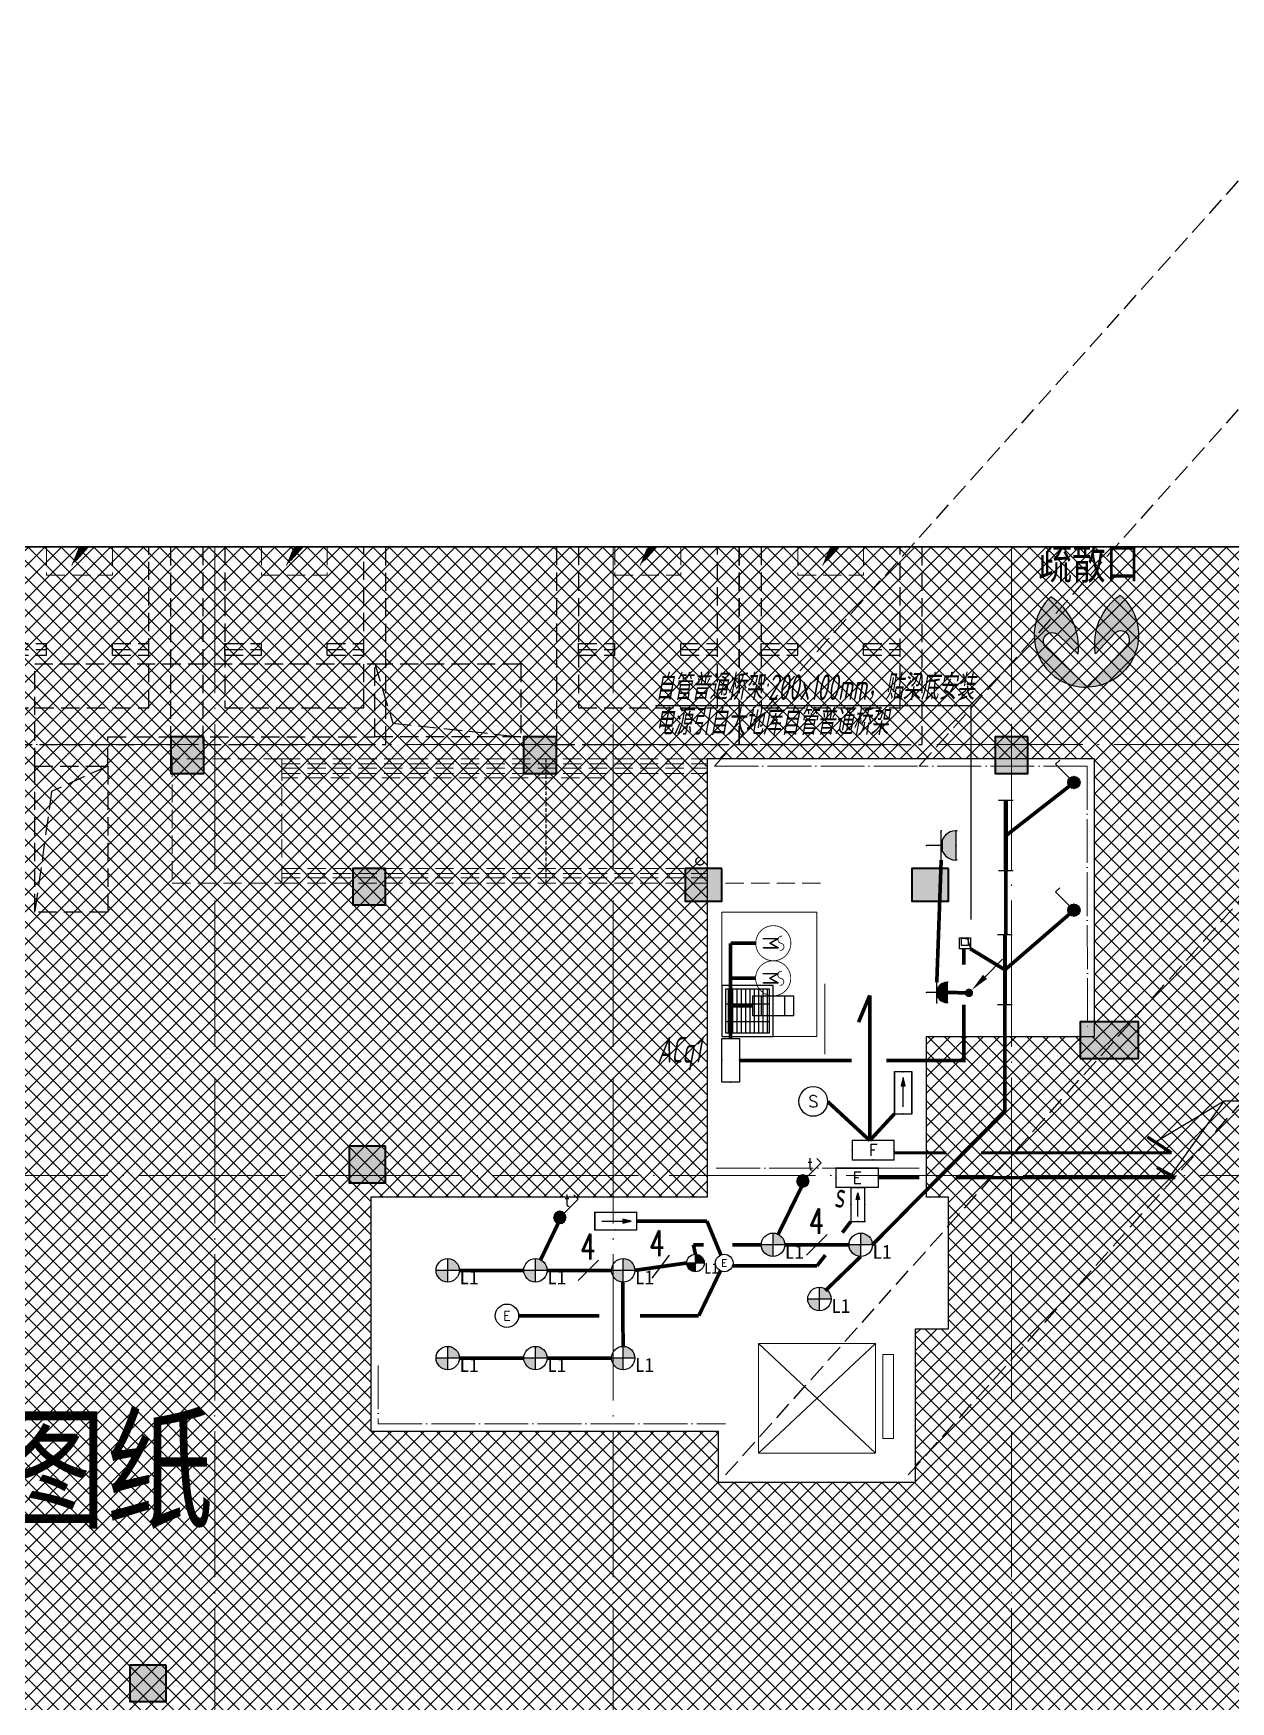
# Model space of a CAD drawing. Extents: x 2803505 to 5851001, y -1372902 to 24339.
# Drawn here: x 2874588 to 2890966, y -726990 to -704162 of the extents above; entities that cross this region are included whole.
import ezdxf
from ezdxf.enums import TextEntityAlignment as Align
from ezdxf.xclip import XClip

# ---------------------------------------------------------------- set-up
doc = ezdxf.new("R2010")
doc.units = 0
doc.header["$LTSCALE"] = 1000
doc.header["$MEASUREMENT"] = 0
doc.header["$XCLIPFRAME"] = 2
for name, pattern in [('#P_--_20B1_001_t3$0$DASH', [0.35, 0.25, -0.1]), ('5、6、7#楼参照$0$DASH', [0.35, 0.25, -0.1]), ('__DASH', [0.35, 0.25, -0.1]), ('DASH', [0.35, 0.25, -0.1]), ('DOTE', [2.4200000000000004, 2, -0.2, 0.02, -0.2]), ('HIDDEN', [0.375, 0.25, -0.125])]:
    doc.linetypes.add(name, pattern=pattern)
doc.layers.get('0').update_dxf_attribs({"linetype": 'CONTINUOUS'})
for name, color, linetype in [('!!电气', 1, 'CONTINUOUS'), ('0-R-风井', 2, 'CONTINUOUS'), ('0-R疏散口', 20, 'CONTINUOUS'), ('DIM-照明', 7, 'CONTINUOUS'), ('E-天花灯具', 92, 'CONTINUOUS'), ('ELEMENT', 3, 'CONTINUOUS'), ('EQUIP-插座', 3, 'CONTINUOUS'), ('EQUIP-照明', 3, 'CONTINUOUS'), ('EQUIP-箱柜', 3, 'CONTINUOUS'), ('HS-A-停车位（标准）', 9, 'CONTINUOUS'), ('LWIRE', 4, 'CONTINUOUS'), ('TEL_TEXT', 7, 'CONTINUOUS'), ('text', 7, 'CONTINUOUS'), ('VPIPE-雨水', 4, 'DASH'), ('WIRE-应急', 1, 'DASH'), ('WIRE-照明', 2, 'CONTINUOUS'), ('人防集水坑', 11, 'CONTINUOUS'), ('审核', 1, 'CONTINUOUS'), ('疏散口', 20, 'CONTINUOUS')]:
    doc.layers.add(name, color=color, linetype=linetype)
for name, color, linetype, lineweight in [('3.5方案汇报，与郭总、侯月琴确定户型_t8$0$STAIR', 2, 'CONTINUOUS', 18), ('AE-PARKING', 70, '5、6、7#楼参照$0$DASH', 13), ('DOTE', 19, 'DOTE', 9), ('STAIR', 252, 'CONTINUOUS', 20), ('填充', 251, 'CONTINUOUS', 5), ('排水', 252, 'CONTINUOUS', 20), ('砼柱', 2, 'CONTINUOUS', 35)]:
    doc.layers.add(name, color=color, linetype=linetype, lineweight=lineweight)
doc.styles.add('-宋体', font='', dxfattribs={"width": 0.8})
doc.styles.add('_TCH_DIM_T3', font='SIMPLEX.shx', dxfattribs={"width": 0.7058823529411765, "bigfont": 'GBCBIG.shx'})
doc.styles.add('_TCH_LABEL', font='COMPLEX', dxfattribs={"bigfont": 'GBCBIG'})
doc.styles.add('_TEL_DIM', font='SIMPLEX', dxfattribs={"width": 0.8, "height": 3.5, "bigfont": 'HZTXT'})
doc.styles.add('HZTXT', font='gbeitc.shx', dxfattribs={"width": 0.8, "height": 400, "bigfont": 'hztxt.shx'})
doc.styles.get("Standard").update_dxf_attribs({"font": 'gbenor.shx', "bigfont": 'gbcbig.shx'})
doc.styles.add('黑体', font='simhei.ttf')
doc.styles.get('-宋体').set_extended_font_data('SimSun')

# ---------------------------------------------------------------- blocks, each defined once
blk = doc.blocks.new('A$C1DD019F9')
at = {"layer": '疏散口'}
h = blk.add_hatch(color=256, dxfattribs=at)
edge = h.paths.add_edge_path()
edge.add_line((1657.837590239942, 3315.723901660649), (367.3306208625436, 2025.216944172512))
edge.add_arc((562.7390984487897, 1829.808464785995), 276.3493204781321, 134.999999736071, 315.0000450135555)
edge.add_line((758.1477304548025, 1634.400139819365), (1381.488251060247, 2257.740654682275))
edge.add_arc((-487.2515846193137, 1989.868379143272), 1887.841129295078, -24.12321173134552, 8.157426411511608, ccw=False)
edge.add_arc((-487.2518275084583, 1989.868449001487), 1887.841379523462, 303.5961554791981, 335.8767893464231, ccw=False)
edge.add_arc((1657.83757689014, 1657.627985069564), 1658.095916591085, 89.99999953869542, 228.4172749558772, ccw=False)
h = blk.add_hatch(color=256, dxfattribs=at)
edge = h.paths.add_edge_path()
edge.add_line((1657.837590239942, 3315.723901660649), (2948.344559617341, 2025.216944172512))
edge.add_arc((2752.936082031095, 1829.808464785995), 276.3493204781321, -135.00004501355562, 45.000000263928996, ccw=False)
edge.add_line((2557.527450025082, 1634.400139819365), (1934.186929419636, 2257.740654682275))
edge.add_arc((3802.926765099197, 1989.868379143272), 1887.841129295078, 171.8425735884883, 204.1232117313454)
edge.add_arc((3802.927007988342, 1989.868449001489), 1887.841379523464, 204.123210653577, 236.403844520802)
edge.add_arc((1657.837603589745, 1657.627985069564), 1658.095916591085, 311.5827250441228, 450.0000004613047)
for points in [[(1657.837590239942, 3315.723901660649), (367.3306208625437, 2025.216944172512, 1.000000395120669), (758.1477304548025, 1634.400139819365), (1381.488251060247, 2257.740654682275, -0.1417897514410627), (1235.721885070204, 1218.307265423704, -0.141789732410033), (557.3581269979476, 417.3751685111782, -0.6899650482418342), (1657.837590239942, 3315.723901660649)], [(1657.837590239942, 3315.723901660649), (2948.344559617341, 2025.216944172512, -1.000000395120669), (2557.527450025082, 1634.400139819365), (1934.186929419636, 2257.740654682275, 0.1417897514410627), (2079.953295409679, 1218.307265423704, 0.141789732410033), (2758.317053481937, 417.3751685111782, 0.6899650482418342), (1657.837590239942, 3315.723901660649)]]:
    blk.add_lwpolyline(points, format="xyb", close=True, dxfattribs=at)
blk = doc.blocks.new('充电车位')
at = {"layer": 'AE-PARKING', "linetype": 'ByBlock'}
h = blk.add_hatch(color=1, dxfattribs=at)
h.dxf.hatch_style = 1
h.paths.add_polyline_path([(-1007586.192309124, -1042637.750552036), (-1007473.70691881, -1042375.484842397), (-1007689.223537753, -1042375.484842405), (-1007425.007632948, -1042030.478523538), (-1007514.574478829, -1042281.719792634), (-1007278.962196556, -1042297.991757713)])
at = {"layer": 'AE-PARKING', "color": 1}
for p, q in [((-1007928.602682202, -1041872.947363779), (-1007028.602682206, -1041872.947363779)), ((-1007928.602682199, -1041872.947363779), (-1007928.602682201, -1042772.947363771)), ((-1007028.602682203, -1041872.947363779), (-1007028.602682201, -1042772.947363771)), ((-1007928.602682204, -1042772.947363771), (-1007028.602682201, -1042772.947363771))]:
    blk.add_line(p, q, dxfattribs=at)
at = {"layer": 'AE-PARKING', "color": 1, "linetype": 'ByBlock'}
for p, q in [((-1007425.007632948, -1042030.478523538), (-1007689.223537753, -1042375.484842405)), ((-1007425.007632948, -1042030.478523538), (-1007514.574478829, -1042281.719792634)), ((-1007278.962196556, -1042297.991757713), (-1007586.192309124, -1042637.750552036)), ((-1007514.574478829, -1042281.719792634), (-1007278.962196556, -1042297.991757713)), ((-1007689.223537753, -1042375.484842405), (-1007473.70691881, -1042375.484842397)), ((-1007586.192309124, -1042637.750552036), (-1007473.70691881, -1042375.484842397))]:
    blk.add_line(p, q, dxfattribs=at)
blk = doc.blocks.new('A$C25A378E3')
at = {"layer": 'HS-A-停车位（标准）', "linetype": 'DASH'}
for p, q in [((299.9288666398497, 4280.200665866025), (299.9276344913524, 4120.200664976728)), ((299.9276344913524, 4120.200664976728), (799.9273485837039, 4120.008946264163)), ((299.9282505712472, 4200.200665451237), (799.9279646449722, 4200.00894667895)), ((299.9288666398497, 4280.200665866025), (799.9285807174165, 4280.00894703425)), ((799.9285807174165, 4280.00894703425), (799.9273485837039, 4120.008946264163)), ((1699.929113851395, 4280.193678615266), (1699.927881702897, 4120.19367778569)), ((1699.927881702897, 4120.19367778569), (2199.927595795365, 4120.001958953799)), ((1699.928497782676, 4200.193678200361), (2199.928211856517, 4200.001959428308)), ((1699.929113851395, 4280.193678615266), (2199.928827928961, 4280.001959843212)), ((2199.928827928961, 4280.001959843212), (2199.927595795365, 4120.001958953799)), ((300.0205537431175, 1700.046125917463), (-199.9740653929766, 2550.049336581258)), ((2200.020893819514, 1700.035927985562), (2700.026429273654, 2550.032717227354))]:
    blk.add_line(p, q, dxfattribs=at)
for points in [[(1.164153218269348e-10, 5499.999999999884), (2499.999999842257, 5499.971898506512), (2499.938176556607, -0.02810114610474557), (-0.06182328553404659, 3.472669050097466e-07)], [(299.9943796824664, 4999.996627852321), (2199.994379562442, 4999.975270717288), (2199.938176575466, -0.02472896687686443), (299.9381766954903, -0.003371831844560802)]]:
    blk.add_lwpolyline(points, close=True, dxfattribs=at)
blk = doc.blocks.new('TYUIYOIUO')
at = {"layer": '0-R-风井', "linetype": '__DASH'}
for p, q in [((-264158.5725991763, 798516.8934820474), (-264158.5725991765, 799916.5373862041)), ((-264158.5725991765, 799916.5373862041), (-259507.7023300127, 799916.5373862041)), ((-259507.7023300127, 799916.5373862041), (-257507.7023361755, 799916.6615097872)), ((-259507.6883202697, 798916.6500879359), (-259507.7023300127, 799916.5373862041)), ((-257507.7023361755, 799916.6615097872), (-257507.7023361755, 798916.6500879359)), ((-257507.7023361755, 799916.6615097872), (-257507.7023361755, 798916.6500879359)), ((-263158.6853020123, 798916.6500879359), (-259507.6883209865, 798916.7012432305)), ((-263158.6853020123, 798516.942518539), (-263158.6853020123, 798916.6500879359)), ((-257507.7023361755, 798916.6500879359), (-259507.6883202697, 798916.6500879359)), ((-264158.5725991763, 798516.8934820474), (-263158.6853020123, 798516.942518539)), ((-264158.5025382738, 796516.9074991803), (-264158.5725991763, 798516.8934820474)), ((-263158.6853020123, 798516.942518539), (-263158.491117036, 796516.9425302772)), ((-263158.491117036, 796516.9425302772), (-264158.5025382738, 796516.9074991803)), ((-263158.491117036, 796516.9425302772), (-264158.5025382738, 796516.9074991803))]:
    blk.add_line(p, q, dxfattribs=at)
for points in [[(-259507.7023300127, 799916.5373862041), (-259257.706248251, 799105.6969416591), (-257507.7023361755, 798916.6500879359)], [(-263158.5611773836, 798516.893482034), (-263926.9362684062, 798170.6301591012), (-264158.5025382738, 796516.9074991803)]]:
    blk.add_lwpolyline(points, dxfattribs=at)
blk = doc.blocks.new('FSFSFASFSFESFSEF')
at = {"layer": '人防集水坑', "ltscale": 0.8}
h = blk.add_hatch(dxfattribs=at)
h.set_pattern_fill('GRATE', color=256, scale=75, style=0)
h.set_pattern_definition([(270, (-806039.3574039747, 23438904.07928268), (59.53125, -1.822618869043522e-14), []), (360, (-806039.3574039747, 23438904.07928268), (8.748522416193854e-14, 238.125), [])])
h.paths.add_polyline_path([(286466.5787021541, 761315.5335229017), (287066.5787021541, 761315.5335229017), (287066.5787021541, 760715.5335229017), (286466.5787021541, 760715.5335229017)])
at = {"layer": '人防集水坑'}
for points in [[(287116.5787021541, 760665.5335229017), (286416.5787021541, 760665.5335229017), (286416.5787021541, 761365.5335229017), (287116.5787021541, 761365.5335229017)], [(287066.5787021541, 760715.5335229017), (286466.5787021541, 760715.5335229017), (286466.5787021541, 761315.5335229017), (287066.5787021541, 761315.5335229017)]]:
    blk.add_lwpolyline(points, close=True, dxfattribs=at)
at = {"layer": '排水'}
blk.add_lwpolyline([(285816.5787021536, 760665.5335229018), (287116.5787021536, 760665.5335229018), (287116.5787021534, 762365.5335229018), (285816.5787021534, 762365.5335229018)], close=True, dxfattribs=at)
blk = doc.blocks.new('DFBFBFBGF')
at = {"layer": 'STAIR', "color": 252, "linetype": '#P_--_20B1_001_t3$0$DASH'}
for p, q in [((293136.325158803, 754230.1456084143), (287316.5787030022, 754230.1456084143)), ((293136.3251588031, 754160.1456084616), (287316.5787030022, 754160.1456084708)), ((293136.3251588029, 754100.1456084616), (287316.5787030022, 754100.1456084704)), ((293136.3251588018, 754030.1456084143), (287316.5787030022, 754030.1456084145)), ((293136.3251588018, 754030.1456084143), (293136.325158803, 754230.1456084143)), ((288716.325158803, 753970.1456084145), (293136.3251588018, 753970.1456083918)), ((293136.325158803, 752730.1456083826), (287316.5787030022, 752730.1456085002)), ((293136.3251588031, 752660.1456084299), (287316.5787030022, 752660.1456085349)), ((293136.3251588018, 752530.1456083826), (293136.325158803, 752730.1456083826)), ((293136.3251588029, 752600.1456084299), (287316.5787030022, 752600.1456085352)), ((293136.3251588018, 752530.1456083826), (287316.5787030022, 752530.1456085071))]:
    blk.add_line(p, q, dxfattribs=at)
blk.add_lwpolyline([(293136.325158803, 754230.1456084143), (294636.325158803, 754230.1456084143), (294636.325158803, 752530.1456083859), (293136.325158803, 752530.1456083859)], close=True, dxfattribs=at)
at = {"layer": '审核', "color": 252, "linetype": 'HIDDEN', "ltscale": 0.2}
blk.add_line((289519.4158324369, 752530.1456084601), (289519.4158324566, 754230.1456084143), dxfattribs=at)
blk = doc.blocks.new('A$C24B36177')
for points in [[(-83875.00000000023, -16697.00265675376), (-84325.00000000023, -16697.00265675376), (-84325.00000000023, -17197.00265675376), (-83875.00000000023, -17197.00265675376)], [(-79050.00000000023, -16697.00265675376), (-79500.00000000023, -16697.00265675376), (-79500.00000000023, -17197.00265675376), (-79050.00000000023, -17197.00265675376)], [(-72599.99999999988, -16697.00265675376), (-73049.99999999988, -16697.00265675376), (-73049.99999999988, -17197.00265675376), (-72599.99999999988, -17197.00265675376)], [(-81388.27152348321, -18497.00265675376), (-81838.27152348321, -18497.00265675376), (-81838.27152348321, -18997.00265675376), (-81388.27152348321, -18997.00265675376)], [(-76788.27152348321, -18497.00265675376), (-77288.27152348321, -18497.00265675376), (-77288.27152348321, -18947.00265675376), (-76788.27152348321, -18947.00265675376)], [(-73688.27152348321, -18497.00265675376), (-74188.27152348321, -18497.00265675376), (-74188.27152348321, -18947.00265675376), (-73688.27152348321, -18947.00265675376)], [(-71888.27152348321, -21097.00265675376), (-71088.27152348321, -21097.00265675376), (-71088.27152348321, -20597.00265675376), (-71888.27152348321, -20597.00265675376)], [(-81388.27152348321, -22297.00265675364), (-81888.27152348321, -22297.00265675364), (-81888.27152348321, -22797.00265675364), (-81388.27152348321, -22797.00265675364)], [(-84388.27152348321, -29397.00265675376), (-84888.27152348321, -29397.00265675376), (-84888.27152348321, -29897.00265675376), (-84388.27152348321, -29897.00265675376)]]:
    blk.add_hatch(color=252).paths.add_polyline_path(points)
at = {"layer": '砼柱', "color": 252, "lineweight": 35}
for points in [[(-83875.00000000023, -16697.00265675376), (-84325.00000000023, -16697.00265675376), (-84325.00000000023, -17197.00265675376), (-83875.00000000023, -17197.00265675376)], [(-79050.00000000023, -16697.00265675376), (-79500.00000000023, -16697.00265675376), (-79500.00000000023, -17197.00265675376), (-79050.00000000023, -17197.00265675376)], [(-72599.99999999988, -16697.00265675376), (-73049.99999999988, -16697.00265675376), (-73049.99999999988, -17197.00265675376), (-72599.99999999988, -17197.00265675376)], [(-81388.27152348321, -18497.00265675376), (-81838.27152348321, -18497.00265675376), (-81838.27152348321, -18997.00265675376), (-81388.27152348321, -18997.00265675376)], [(-76788.27152348321, -18497.00265675376), (-77288.27152348321, -18497.00265675376), (-77288.27152348321, -18947.00265675376), (-76788.27152348321, -18947.00265675376)], [(-73688.27152348321, -18497.00265675376), (-74188.27152348321, -18497.00265675376), (-74188.27152348321, -18947.00265675376), (-73688.27152348321, -18947.00265675376)], [(-71888.27152348321, -21097.00265675376), (-71088.27152348321, -21097.00265675376), (-71088.27152348321, -20597.00265675376), (-71888.27152348321, -20597.00265675376)], [(-81388.27152348321, -22297.00265675364), (-81888.27152348321, -22297.00265675364), (-81888.27152348321, -22797.00265675364), (-81388.27152348321, -22797.00265675364)], [(-84388.27152348321, -29397.00265675376), (-84888.27152348321, -29397.00265675376), (-84888.27152348321, -29897.00265675376), (-84388.27152348321, -29897.00265675376)]]:
    blk.add_lwpolyline(points, close=True, dxfattribs=at)
blk = doc.blocks.new('A$C74D73064')
at = {"layer": '填充'}
h = blk.add_hatch(dxfattribs=at)
h.set_pattern_fill('ANSI37', color=252, scale=100, style=0)
h.set_pattern_definition([(45, (953418.0689988486, -464688.2486653434), (-112.2532015133644, 112.2532015133644), []), (135, (953418.0689988486, -464688.2486653434), (-112.2532015133644, -112.2532015133644), [])])
h.paths.add_polyline_path([(-14883.24657612492, 70322.25548036379), (39116.74029141641, 70322.25548036379), (39116.74029141641, 50822.25548154057), (-14883.24657612492, 50822.25548154057)])
h.paths.add_polyline_path([(-1883.245113453828, 67422.29268095532), (-1883.298365108087, 67422.2499491538), (-4183.506522695068, 67422.2499505431), (-4183.459693771438, 63622.29409954284), (-1883.245802723803, 63622.28858335229), (-1883.245280408068, 61422.56304480421), (-6483.052808453562, 61422.56158439867), (-6483.052809515619, 58222.55929603253), (-1733.24666046747, 58222.5592971961), (-1733.246263705427, 57522.29680770764), (966.75373735209, 57522.296807718), (966.7560266151559, 59622.35956726602), (1116.760783986654, 59622.22407580406), (1116.758494808571, 61422.42511312739), (1116.757451254758, 61422.53944550065), (1116.764397459454, 67422.28934755625)], flags=16)
h.paths.add_polyline_path([(28416.52837015979, 63622.29192543851), (28416.52719244442, 67422.25325119036), (26117.14164646191, 67422.25844941061), (26117.14164806681, 67422.29158126056), (23117.14164118294, 67422.29158126056), (23116.79998004087, 61422.56216836168), (18516.80651620356, 61422.56070896034), (18516.80691674957, 58222.56222750584), (23266.79900158942, 58222.56222766545), (23266.79899674351, 57522.29593126522), (25966.79899780103, 57522.29593127558), (25966.7989977973, 59622.2920976801), (26416.80034946487, 59622.29314419447), (26416.80034955358, 61422.56077466119), (26116.80271170358, 61422.53856905812), (26117.14164408576, 63622.29199816036)], flags=16)
at = {"color": 252}
for points in [[(-14883.24657612492, 70322.25548036373), (39116.74029141641, 70322.25548036373), (39116.74029141641, 50822.25548154057), (-14883.24657612492, 50822.25548154057)], [(28416.52837015979, 63622.29192543845), (28416.52719244442, 67422.2532511903), (26117.14164646191, 67422.25844941067), (26117.14164806681, 67422.2915812605), (23117.14164118294, 67422.2915812605), (23116.79998004087, 61422.56216836174), (18516.80651620356, 61422.56070896029), (18516.80691674957, 58222.56222750584), (23266.79900158942, 58222.56222766545), (23266.79899674351, 57522.29593126522), (25966.79899780103, 57522.29593127558), (25966.7989977973, 59622.29209768015), (26416.80034946487, 59622.29314419453), (26416.80034955358, 61422.56077466125), (26116.80271170358, 61422.53856905818), (26117.14164408576, 63622.2919981603)]]:
    blk.add_lwpolyline(points, close=True, dxfattribs=at)
at = {"layer": '3.5方案汇报，与郭总、侯月琴确定户型_t8$0$STAIR', "color": 252}
for p, q in [((25416.75108462409, 59422.41050637525), (23816.75108462363, 57922.41050637665)), ((23816.75108462363, 59422.41050637525), (25416.75108462409, 57922.41050637665))]:
    blk.add_line(p, q, dxfattribs=at)
for points in [[(23816.75108462363, 57922.41050637665), (23816.75108462363, 59422.41050637525), (25416.75108462409, 59422.41050637525), (25416.75108462409, 57922.41050637665)], [(25516.75108461455, 58122.41050649213), (25516.75108461455, 59272.4105064926), (25666.75108461734, 59272.4105064926), (25666.75108461734, 58122.41050649213)]]:
    blk.add_lwpolyline(points, close=True, dxfattribs=at)
at = {"layer": 'DOTE', "color": 252}
for p, q in [((16380.0351011306, 93136.92275867704), (16380.0351011306, 8148.876076509594)), ((21830.0351011306, 93136.92275867704), (21830.0351011306, 8148.876076509594)), ((27280.0351011306, 93136.92275867704), (27280.0351011306, 8148.876076509594)), ((-86385.24772744626, 67619.25646164955), (196116.0437006025, 67619.25646164955)), ((196116.0437006019, 61719.25646164967), (-86385.24772744626, 61719.25646164967))]:
    blk.add_line(p, q, dxfattribs=at)
at = {"layer": 'DOTE', "color": 252, "linetype": 'DOTE', "ltscale": 0.3}
for p, q in [((23216.74944925844, 67322.78964729165), (26016.74945357814, 67322.78964729153)), ((28316.27628998633, 67322.55762281164), (26016.79958922917, 67322.55762281176)), ((28316.27628998621, 67322.55762281164), (28316.55766128714, 63722.29177166708)), ((26016.95532854495, 61822.2420692587), (23216.9547995507, 61822.2441108973)), ((18616.76024767896, 59122.52641291439), (18616.76025001099, 58322.52648810181)), ((18616.76024771028, 58322.52648810181), (23366.56599865539, 58322.5265019479))]:
    blk.add_line(p, q, dxfattribs=at)
at = {"layer": 'STAIR', "color": 252, "linetype": '#P_--_20B1_001_t3$0$DASH'}
blk.add_line((24666.94139335561, 65722.40946812241), (23316.94501937053, 65722.4094676493), dxfattribs=at)
at = {"layer": 'STAIR', "color": 252}
blk.add_lwpolyline([(24726.9483805536, 64340.87372381915), (24726.95368791546, 63382.40992208652)], dxfattribs=at)
at = {"layer": '填充', "color": 252}
for points in [[(-14883.24657612492, 70322.25548036379), (39116.74029141641, 70322.25548036379), (39116.74029141641, 50822.25548154057), (-14883.24657612492, 50822.25548154057)], [(28416.52837015979, 63622.29192543851), (28416.52719244442, 67422.25325119036), (26117.14164646191, 67422.25844941061), (26117.14164806681, 67422.29158126056), (23117.14164118294, 67422.29158126056), (23116.79998004087, 61422.56216836168), (18516.80651620356, 61422.56070896034), (18516.80691674957, 58222.56222750584), (23266.79900158942, 58222.56222766545), (23266.79899674351, 57522.29593126522), (25966.79899780103, 57522.29593127558), (25966.7989977973, 59622.2920976801), (26416.80034946487, 59622.29314419447), (26416.80034955358, 61422.56077466119), (26116.80271170358, 61422.53856905812), (26117.14164408576, 63622.29199816036)]]:
    blk.add_lwpolyline(points, close=True, dxfattribs=at)
at = {"color": 252}
blk.add_blockref('A$C24B36177', (100104.7992927883, 84419.25646130543), dxfattribs=at)
at = {"color": 252, "xscale": -1}
for name, p in [('DFBFBFBGF', (310433.5237215934, -686807.4896293634)), ('FSFSFASFSFESFSEF', (310433.5237219646, -697043.123008769))]:
    blk.add_blockref(name, p, dxfattribs=at)
at = {"layer": '0-R疏散口', "color": 252, "xscale": -0.4305656706515025, "yscale": 0.4305656706515025, "zscale": 0.4305656706515025, "rotation": 181.4259203059818}
blk.add_blockref('A$C1DD019F9', (27571.87661349832, 69811.8500763221), dxfattribs=at)
at = {"layer": 'AE-PARKING', "color": 252, "rotation": 359.9974937272497}
for p in [(1022054.149343825, 1112662.743278881), (1024992.076998554, 1112662.743279228), (1029829.21116711, 1112662.743279228), (1032329.149343825, 1112662.743278881)]:
    blk.add_blockref('充电车位', p, dxfattribs=at)
at = {"layer": 'HS-A-停车位（标准）', "color": 252}
blk.add_blockref('TYUIYOIUO', (278075.2999756152, -731194.3965097175), dxfattribs=at)
at = {"layer": 'HS-A-停车位（标准）', "color": 252, "linetype": 'DASH', "xscale": -1, "rotation": 179.9993559612105}
for p in [(13280.0351010887, 73119.25646095606), (16217.96275581769, 73119.25646130368), (21055.09692437411, 73119.25646130368), (23555.0351010887, 73119.25646095606)]:
    blk.add_blockref('A$C25A378E3', p, dxfattribs=at)
at = {"layer": '0-R疏散口', "color": 252, "style": '-宋体', "width": 0.75}
blk.add_text('疏散口', height=450, dxfattribs=at).set_placement((27647.95893533714, 69880.72005112586))
blk = doc.blocks.new('$equip$00001159')
for p, q in [((-1.200000000000728, 0.25), (-1.200000000000728, -0.25)), ((-1.200000000000728, 0), (1.200000000000728, 0)), ((1.200000000000728, 0.25), (1.200000000000728, -0.25))]:
    blk.add_line(p, q)
at = {"const_width": 0.14}
blk.add_lwpolyline([(-1.200000000000728, 0), (1.200000000000728, 0)], dxfattribs=at)
at = {"layer": 'EQUIP-照明'}
for p in [(-1.200000000000728, 0), (0, 0), (1.200000000000728, 0)]:
    blk.add_point(p, dxfattribs=at)
at = {"layer": 'EQUIP-照明', "flags": 9}
blk.add_attdef('A', (0, 0), '', height=2e-05, dxfattribs=at)
blk = doc.blocks.new('$equip$00002540')
blk.add_hatch(color=256).paths.add_polyline_path([(0.2400000000016007, 0.3720000000030268), (0.2400000000016007, 0.2280000000064319), (0.5280000000020664, 0.3000000000029104)])
for p, q in [((-0.7199999999975262, 0.6000000000058208), (-0.7199999999975262, 0)), ((0.7199999999975262, 0.6000000000058208), (-0.7199999999975262, 0.6000000000058208)), ((0.7199999999975262, 0), (0.7199999999975262, 0.6000000000058208)), ((-0.7199999999975262, 0), (0.7199999999975262, 0)), ((0.2400000000016007, 0.3720000000030268), (0.2400000000016007, 0.2280000000064319)), ((0.5280000000020664, 0.3000000000029104), (0.2400000000016007, 0.3720000000030268)), ((0.2400000000016007, 0.2280000000064319), (0.5280000000020664, 0.3000000000029104))]:
    blk.add_line(p, q)
at = {"color": 7}
blk.add_line((-0.4800000000032014, 0.3000000000029104), (0.4800000000032014, 0.3000000000029104), dxfattribs=at)
at = {"const_width": 0.04}
blk.add_lwpolyline([(-0.7199999999975262, 0.6000000000058208), (-0.7199999999975262, 0), (0.7199999999975262, 0), (0.7199999999975262, 0.6000000000058208), (-0.7199999999975262, 0.6000000000058208), (-0.7199999999975262, 0)], dxfattribs=at)
for p in [(0, 0.6000000000058208), (-0.7199999999975262, 0.3000000000029104), (0, 0), (0.7199999999975262, 0.3000000000029104)]:
    blk.add_point(p)
at = {"color": 7, "style": '_TEL_DIM', "flags": 1}
blk.add_attdef('A', text='', height=2e-05, dxfattribs=at).set_placement((0, 0), align=Align.MIDDLE_CENTER)
blk = doc.blocks.new('$equip$00002534')
for p, q in [((-0.7200000000011642, 0.6599999999998545), (-0.7200000000011642, 0)), ((0.7200000000011642, 0.6599999999998545), (-0.7200000000011642, 0.6599999999998545)), ((0.7200000000011642, 0), (0.7200000000011642, 0.6599999999998545)), ((-0.7200000000011642, 0), (0.7200000000011642, 0))]:
    blk.add_line(p, q)
at = {"const_width": 0.04}
blk.add_lwpolyline([(-0.7200000000011642, 0.6599999999998545), (-0.7200000000011642, 0), (0.7200000000011642, 0), (0.7200000000011642, 0.6599999999998545), (-0.7200000000011642, 0.6599999999998545), (-0.7200000000011642, 0)], dxfattribs=at)
for p in [(0, 0.6599999999998545), (-0.7200000000011642, 0.3299999999981083), (0, 0), (0.7200000000011642, 0.3299999999981083)]:
    blk.add_point(p)
at = {"color": 7, "style": '_TEL_DIM'}
blk.add_attdef('$TEXT$', text='', height=0.4, dxfattribs=at).set_placement((0, 0.3299999999981083), align=Align.MIDDLE_CENTER)
at = {"color": 7, "style": '_TEL_DIM', "flags": 1}
blk.add_attdef('A', text='', height=2e-05, dxfattribs=at).set_placement((0, 0), align=Align.MIDDLE_CENTER)
blk = doc.blocks.new('右向疏散')
h = blk.add_hatch(color=256)
h.paths.add_polyline_path([(201.6000000294297, 120.0000000011641), (86.4000000525266, 148.79999999539), (86.4000000525266, 120.0000000011642)])
h.paths.add_polyline_path([(201.6000000294298, 120.0000000011642), (86.4000000525266, 120.0000000011642), (86.4000000525266, 91.19999998365529)])
at = {"color": 7}
blk.add_line((-201.6000000294298, 120.0000000011642), (201.6000000294298, 120.0000000011642), dxfattribs=at)
for p, q in [((201.6000000294298, 120.0000000011642), (86.4000000525266, 148.79999999539)), ((86.4000000525266, 148.79999999539), (86.4000000525266, 91.19999998365529)), ((86.4000000525266, 91.19999998365529), (201.6000000294298, 120.0000000011642))]:
    blk.add_line(p, q)
blk.add_lwpolyline([(-287.9999999990687, 240.0000000023283), (287.9999999990687, 240.0000000023283), (287.9999999990687, 0), (-287.9999999990687, 0)], close=True)
blk = doc.blocks.new('$equip_U$00000098(lemon-PC)')
for p in [(-0.7199999997392297, 0), (2.328306436538696e-10, 0), (0.720000000204891, 0), (-0.7199999997392297, -0.3000000000029104), (-0.7199999997392297, -0.6000000000058208), (2.328306436538696e-10, -0.6000000000058208), (0.720000000204891, -0.3000000000029104), (0.720000000204891, -0.6000000000058208)]:
    blk.add_point(p)
at = {"xscale": 0.002499999944120646, "yscale": 0.002499999944120646, "zscale": 0.002499999944120646}
blk.add_blockref('右向疏散', (2.328306436538696e-10, -0.6000000000058208), dxfattribs=at)
at = {"color": 7, "style": '_TCH_DIM_T3', "flags": 1}
for tag in ['REMARK', 'A']:
    blk.add_attdef(tag, text='', height=2.5e-05, dxfattribs=at).set_placement((2.328306436538696e-10, 0), align=Align.MIDDLE_CENTER)
at = {"color": 7, "style": '_TCH_DIM_T3'}
blk.add_attdef('$TEXT$', text='', height=2.5e-05, dxfattribs=at).set_placement((2.328306436538696e-10, -0.6000000000058208), align=Align.MIDDLE_CENTER)
blk = doc.blocks.new('$equip$00001838')
blk.add_circle((0, 0), 0.5)
at = {"style": '_TEL_DIM'}
blk.add_attdef('$TEXT$', text='', height=0.4, dxfattribs=at).set_placement((0, 0), align=Align.MIDDLE_CENTER)
at = {"style": '_TEL_DIM', "flags": 1}
blk.add_attdef('A', text='', height=2e-05, dxfattribs=at).set_placement((0, 0), align=Align.MIDDLE_CENTER)
blk = doc.blocks.new('A$C04F44ECC')
at = {"layer": '!!电气'}
for p, q in [((0, 0), (-300, 0)), ((-300, 0), (-300, -300)), ((-250, -200), (-250, 0)), ((0, 0), (-223.3450037743896, -26.92685067094862)), ((-50, 0), (-50, -200)), ((0, -300), (0, 0)), ((-223.3450037743896, -26.92685067094862), (-300, -300)), ((-300, -300), (0, -300)), ((-50, -200), (-250, -200))]:
    blk.add_line(p, q, dxfattribs=at)
blk = doc.blocks.new('$equip$00001413')
for p, q in [((0.75, 0.5999999999985448), (-0.75, 0.5999999999985448)), ((-0.75, 0.5999999999985448), (-0.75, 0)), ((0.75, 0), (0.75, 0.5999999999985448)), ((-0.75, 0), (0.75, 0))]:
    blk.add_line(p, q)
for p in [(0, 0.5999999999985448), (-0.75, 0.2999999999992724), (0, 0), (0.75, 0.2999999999992724)]:
    blk.add_point(p)
at = {"style": '_TCH_LABEL', "flags": 9}
blk.add_attdef('A', (0, 0), '', height=2e-05, dxfattribs=at)
blk = doc.blocks.new('SWJ')
at = {"color": 2}
for p, q in [((-275, -85), (-275, 85)), ((-175, -85), (-175, 85)), ((-75, -85), (-75, 85))]:
    blk.add_line(p, q, dxfattribs=at)
blk.add_lwpolyline([(-350, 85), (-350, -85), (0, -85), (0, 85)], close=True, dxfattribs=at)
blk = doc.blocks.new('$element$00000297')
at = {"const_width": 0.02333333333333333}
blk.add_lwpolyline([(0, -1.000000000014552, 0.9999999999999999), (0, 0, 0.9999999999999999), (0, -1.000000000014552, 0.9999999999999999)], format="xyb", close=True, dxfattribs=at)
for points in [[(0, -0.7166666666762467, 0.9862075570774907), (-0.2000000000007276, -0.750000000009095, 0.8591250382240644)], [(0, -0.7166666666762467, 1.013985334855246), (0.2000000000043656, -0.6833333333415794, -1.197218425872431)]]:
    blk.add_lwpolyline(points, format="xyb", dxfattribs=at)
at = {"flags": 9}
blk.add_attdef('S', (0, 0), '', height=6.66666666667e-06, dxfattribs=at)
at = {"flags": 8}
blk.add_attdef('M', text='', height=0.4666666666694661, dxfattribs=at).set_placement((3.637978807091713e-12, -0.3500000000003638), align=Align.MIDDLE_CENTER)
blk = doc.blocks.new('$equip$00001962')
for p, q in [((0.1473139127519971, 0.3556472460822988), (0.625000000003638, 0.8333333333339397)), ((0.625000000003638, 0.8333333333339397), (0.7664213562420628, 0.6919119770955149))]:
    blk.add_line(p, q)
blk.add_circle((3.637978807091713e-12, 0.2083333333339397), 0.2083333333334168)
for p in [(-0.2083333333284827, 0.2083333333375776), (1.091393642127514e-11, 0.4166666666660603), (1.091393642127514e-11, 0), (0.2083333333393966, 0.2083333333375776)]:
    blk.add_point(p)
for points in [[(-0.1804219591176661, 0.312500000001819), (0.1804219591249421, 0.312500000001819), (-0.2083333333284827, 0.2083333333339397), (0.2083333333357587, 0.2083333333339397)], [(-0.1804219591176661, 0.1041666666660603), (0.1804219591249421, 0.1041666666660603), (-0.2083333333284827, 0.2083333333339397), (0.2083333333357587, 0.2083333333339397)], [(-0.1041666666642413, 0.3887552924552438), (0.1041666666715173, 0.3887552924552438), (-0.1804219591176661, 0.312500000001819), (0.1804219591249421, 0.312500000001819)], [(-0.1041666666642413, 0.02791137421263556), (0.1041666666715173, 0.02791137421263556), (-0.1804219591176661, 0.1041666666660603), (0.1804219591249421, 0.1041666666660603)], [(3.637978807091713e-12, 0.4166666666660603), (3.637978807091713e-12, 0.4166666666660603), (-0.1041666666642413, 0.3887552924552438), (0.1041666666715173, 0.3887552924552438)], [(3.637978807091713e-12, 1.818989403545856e-12), (3.637978807091713e-12, 1.818989403545856e-12), (-0.1041666666642413, 0.02791137421263556), (0.1041666666715173, 0.02791137421263556)]]:
    blk.add_solid(points)
at = {"layer": 'TEL_TEXT', "style": '_TEL_DIM', "flags": 1}
blk.add_attdef('A', text='', height=2e-05, dxfattribs=at).set_placement((0, 0), align=Align.MIDDLE_CENTER)
blk = doc.blocks.new('$equip$00001237')
for p, q in [((-0.5, 1.05000000000291), (-0.5, 1)), ((-0.5, 1), (0.5, 1)), ((0.5, 1.05000000000291), (0.5, 1)), ((0.5, 0.5), (-0.5, 0.5)), ((0, 0.5), (0, 0))]:
    blk.add_line(p, q)
blk.add_arc((0, 1), 0.500000000000025, 180, 0)
for p in [(0, 1), (-0.5, 0.5), (0, 0), (0.5, 0.5)]:
    blk.add_point(p)
for points in [[(0.4330127018911298, 0.75), (-0.4330127018911298, 0.75), (0.5, 1), (-0.5, 1)], [(0.25, 0.5669872981088702), (-0.25, 0.5669872981088702), (0.4330127018911298, 0.75), (-0.4330127018911298, 0.75)], [(0, 0.5), (0, 0.5), (0.25, 0.5669872981088702), (-0.25, 0.5669872981088702)]]:
    blk.add_solid(points)
at = {"flags": 9}
blk.add_attdef('A', (0, 0), '', height=2e-05, dxfattribs=at)
blk = doc.blocks.new('$TelecSys$00000078')
for p, q in [((1.150000000001455, 1.149999999999636), (0.5499999999992724, 0.5499999999992724)), ((0.1041666666678793, 0.1041666666660603), (0.1041666666678793, 0.1041666666660603)), ((-0.1041666666678793, -0.1041666666660603), (-0.1041666666678793, -0.1041666666660603))]:
    blk.add_line(p, q)
at = {"const_width": 0.1425}
blk.add_lwpolyline([(-0.07125000000087311, 0, 1), (0.07125000000087311, 0, 1)], format="xyb", close=True, dxfattribs=at)
blk.add_solid([(0.6199999999989814, 0.4799999999995634), (0.4799999999995634, 0.6200000000008004), (0.09999999999854481, 0.1000000000003638)])
at = {"width": 0.8, "flags": 9}
blk.add_attdef('A', (0, 0), '', height=2e-05, dxfattribs=at)
blk = doc.blocks.new('111')
at = {"layer": 'E-天花灯具'}
h = blk.add_hatch(color=251, dxfattribs=at)
h.paths.add_polyline_path([(-10016889.63726535, -2841423.80317555), (-10016849.63726535, -2841423.80317555, 0.414213562373095), (-10016889.63726535, -2841383.80317555)])
h.paths.add_polyline_path([(-10016929.63726535, -2841423.80317555, 0.414213562373095), (-10016889.63726535, -2841463.80317555), (-10016889.63726535, -2841423.80317555)])
for p, q in [((-10016889.63726535, -2841463.80317555), (-10016889.63726535, -2841383.80317555)), ((-10016849.63726535, -2841423.80317555), (-10016929.63726535, -2841423.80317555))]:
    blk.add_line(p, q, dxfattribs=at)
blk.add_circle((-10016889.63726535, -2841423.80317555), 40.00000000009442, dxfattribs=at)
at = {"layer": 'E-天花灯具', "style": '黑体'}
blk.add_text('L1', height=48.00000000015367, dxfattribs=at).set_placement((-10016849.17937545, -2841471.508068854))
blk = doc.blocks.new('$equip$00001822')
for p, q in [((0.1473139127483591, 0.3556472460822988), (0.625, 0.8333333333339397)), ((0.625, 0.8333333333339397), (0.7664213562384248, 0.6919119770955149))]:
    blk.add_line(p, q)
blk.add_circle((0, 0.2083333333339397), 0.2083333333334168)
for p in [(-0.2083333333357587, 0.2083333333339397), (-0.01544940226449398, 0.0005736313996749232), (0, 0.4166666666660603), (0.2083333333357587, 0.2083333333339397)]:
    blk.add_point(p)
for points in [[(-0.1804219591213041, 0.312500000001819), (0.1804219591213041, 0.312500000001819), (-0.2083333333284827, 0.2083333333339397), (0.2083333333284827, 0.2083333333339397)], [(-0.1804219591213041, 0.1041666666660603), (0.1804219591213041, 0.1041666666660603), (-0.2083333333284827, 0.2083333333339397), (0.2083333333284827, 0.2083333333339397)], [(-0.1041666666715173, 0.3887552924552438), (0.1041666666715173, 0.3887552924552438), (-0.1804219591213041, 0.312500000001819), (0.1804219591213041, 0.312500000001819)], [(-0.1041666666715173, 0.02791137421263556), (0.1041666666715173, 0.02791137421263556), (-0.1804219591213041, 0.1041666666660603), (0.1804219591213041, 0.1041666666660603)], [(0, 0.4166666666660603), (0, 0.4166666666660603), (-0.1041666666715173, 0.3887552924552438), (0.1041666666715173, 0.3887552924552438)], [(0, 1.818989403545856e-12), (0, 1.818989403545856e-12), (-0.1041666666715173, 0.02791137421263556), (0.1041666666715173, 0.02791137421263556)]]:
    blk.add_solid(points)
at = {"color": 7, "style": '_TEL_DIM'}
blk.add_attdef('$TEXT$', text='', height=0.4, dxfattribs=at).set_placement((0.5805799275694881, 0.4645799965601327), align=Align.MIDDLE_CENTER)
at = {"color": 7, "style": '_TEL_DIM', "flags": 1}
blk.add_attdef('A', text='', height=2e-05, dxfattribs=at).set_placement((0, 0), align=Align.MIDDLE_CENTER)
blk = doc.blocks.new('$TelecSys$00000095')
blk.add_line((0.4000000000014552, 0.3999999999996362), (-0.4000000000014552, -0.3999999999996362))
at = {"width": 0.8}
blk.add_attdef('N', text='', height=1, dxfattribs=at).set_placement((-0.01742161003494402, 1.055555546241521), align=Align.MIDDLE)
blk = doc.blocks.new('$TelecSys$00000152')
blk.add_blockref('$TelecSys$00000095', (0, 0))
at = {"style": '_TEL_DIM', "width": 0.7}
blk.add_attdef('N', text='', height=0.875, dxfattribs=at).set_placement((-0.01524390878330451, 0.9236111029604217), align=Align.MIDDLE)

msp = doc.modelspace()

# ---------------------------------------------------------------- linework, layer by layer
at = {"layer": '!!电气', "color": 1}
for p, q in [((2883098.50301868, -713360.3946866675), (2887417.211460502, -713359.2097048158)), ((2894723.923631679, -718773.0916339462), (2890876.113980878, -718773.0916339462))]:
    msp.add_line(p, q, dxfattribs=at)
at = {"layer": '!!电气'}
for p, q in [((2887418.036934749, -716289.0130151031), (2887417.211460502, -713359.2097048158)), ((2890876.113980878, -718773.0916339462), (2889936.304044536, -719335.1450442774)), ((2890152.794856841, -719784.5093070711), (2890876.113980878, -718773.0916339462))]:
    msp.add_line(p, q, dxfattribs=at)
at = {"color": 251, "linetype": '__DASH', "true_color": 0x636466}
for p, q in [((2883906.152192863, -714189.0088733679), (2901228.782876322, -694834.9733796588)), ((2886706.15219174, -714189.0088733674), (2904028.782875198, -694834.9733796588)), ((2884055.955830832, -723889.008613175), (2901378.58651429, -704534.9731194663)), ((2886556.151497107, -723889.008613175), (2903878.782180566, -704534.9731194663))]:
    msp.add_line(p, q, dxfattribs=at)
at = {"layer": 'VPIPE-雨水'}
msp.add_circle((2883706.412061357, -715488.3861687619), 55, dxfattribs=at)
at = {"layer": 'WIRE-应急', "color": 1}
for points, const_width in [([(2886029.496182301, -717325.2113774654), (2885875.795913021, -717692.9120999323)], 50), ([(2886029.49618027, -719311.9642591998), (2886029.496182301, -717325.2113774654)], 50), ([(2886029.49618027, -719311.9642591998), (2885456.047048113, -718781.8592429878)], 50), ([(2886366.050784934, -718947.3552372183), (2886029.49618027, -719311.9642591998)], 50), ([(2890157.612542218, -719480.6878874672), (2889827.141199342, -719263.3544396393)], 45), ([(2886364.208902318, -719480.6878863978), (2887078.495962915, -719480.6878865146)], 45), ([(2887552.811899993, -719480.687886674), (2890157.612542218, -719480.6878874672)], 45), ([(2890209.792592023, -719820.5961330659), (2889957.587865016, -719681.5046705282)], 45), ([(2886144.147051402, -719820.5961330654), (2886705.957243235, -719820.5961330654)], 45), ([(2887204.285234812, -719820.5961330482), (2890209.792592023, -719820.5961330659)], 45)]:
    msp.add_lwpolyline(points, dxfattribs=dict(at, const_width=const_width))
at = {"layer": 'WIRE-应急', "linetype": 'DASH', "const_width": 50}
for points in [[(2882842.357367272, -720415.1552316222), (2883802.073384237, -720415.1552316222)], [(2883802.073384237, -720415.1552316222), (2883992.966967765, -720877.794548361)], [(2883690.34001935, -721709.4208900306), (2883986.510345674, -721096.7608709938)], [(2884152.247711023, -721027.652318536), (2884996.061954145, -721027.652318536)], [(2884996.061954145, -721027.652318536), (2885308.095147209, -721027.652318536)]]:
    msp.add_lwpolyline(points, dxfattribs=at)
at = {"layer": 'WIRE-应急', "color": 1, "linetype": 'DASH', "const_width": 50}
for points in [[(2885654.226046693, -720573.4445508685), (2885770.105801402, -720420.292509308)], [(2885308.095147209, -721027.652318536), (2885422.200757908, -720880.0999002885)], [(2881226.232578407, -721709.4208905873), (2882331.112134783, -721709.4208903377)], [(2882884.732808212, -721709.4208902125), (2883690.34001935, -721709.4208900306)]]:
    msp.add_lwpolyline(points, dxfattribs=at)
at = {"layer": 'WIRE-照明', "color": 2, "linetype": 'Continuous', "const_width": 50}
for points in [[(2887890.890590837, -715141.6095030243), (2888756.72396086, -714465.3295877323)], [(2886946.345453117, -717146.1491363015), (2887006.345455064, -715474.7654016203)], [(2887890.890590837, -716496.34655291), (2887890.890590837, -715621.6095030245)], [(2887878.265173413, -716976.3465529103), (2888759.339979508, -716215.1271659418)], [(2887405.956580599, -716689.0130151031), (2887878.265173413, -716976.3465529103)], [(2887086.345452954, -717286.1491364645), (2887386.277224286, -717292.0941934679)], [(2884776.551894029, -720595.2753649793), (2885094.913319292, -719947.8862960627)], [(2881525.577993225, -720944.7866264409), (2881767.41335912, -720444.4148985764)], [(2883616.76551244, -720738.8536993731), (2883758.027107524, -720738.8536993731)], [(2883644.607717149, -720868.7225424962), (2883616.76551244, -720738.8536993731)], [(2884148.255428706, -720738.8536993731), (2884545.945506975, -720738.8536993731)], [(2884865.945506976, -720738.8536993731), (2885745.945506975, -720738.8536993731)], [(2885420.992912303, -721367.6422251954), (2885905.945506975, -720898.8536993734)], [(2880415.95356755, -721088.8436962068), (2881295.953567549, -721088.8436962068)], [(2881615.95356755, -721088.8436962068), (2882495.95356755, -721088.8436962068)], [(2882815.95356755, -721088.8436962068), (2883520.949537262, -720988.7225424964)], [(2882649.094080544, -721248.6965893246), (2882653.163439988, -721865.7591261108)], [(2882653.163439988, -721865.7591261108), (2882654.898434051, -722128.8471753277)], [(2880415.95356755, -722288.8436962068), (2881295.953567549, -722288.8436962068)], [(2881615.95356755, -722288.8436962068), (2882495.953567549, -722288.8436962068)]]:
    msp.add_lwpolyline(points, dxfattribs=at)
at = {"layer": 'WIRE-照明', "linetype": 'Continuous', "const_width": 50}
for points in [[(2884125.957292445, -717914.0130197236), (2884125.957292445, -716612.3760284367)], [(2884470.088811328, -716612.3760284367), (2884125.957292445, -716612.3760284367)], [(2887318.036934749, -716689.0130151031), (2887318.036934749, -716907.5136846155)], [(2884467.768997028, -717092.3648166615), (2884125.957292445, -717092.3648166615)], [(2884427.768997028, -717468.3648164715), (2884125.957292445, -717468.3648164715)], [(2887878.265173369, -717456.3465529105), (2887878.265173413, -718908.9602594902), (2886065.945506976, -720738.8536993731)], [(2887318.036934749, -717452.5800452647), (2887318.036934749, -718216.1470754263), (2886255.002640424, -718216.1470957361)], [(2885781.997116483, -718216.147104773), (2884245.957298217, -718216.1471341196)]]:
    msp.add_lwpolyline(points, dxfattribs=at)

# ---------------------------------------------------------------- block references
ref = msp.add_blockref('A$C74D73064', (2860689.203808141, -781511.2655150846))
XClip(ref).set_block_clipping_path([(-14883.246564808185, 50822.2568892687), (39116.74030273309, 70322.2568880918)])
at = {"xscale": -0.5, "yscale": 0.5, "zscale": 0.5}
msp.add_blockref('A$C04F44ECC', (2887255.956580599, -716539.0130151031), dxfattribs=at)
at = {"layer": 'DIM-照明', "color": 7, "ltscale": 0.8, "xscale": -1.599999999627471, "yscale": 1.599999999627471, "zscale": 1.599999999627471}
msp.add_blockref('SWJ', (2884427.768997028, -717468.3648164715), dxfattribs=at)
at = {"layer": 'DIM-照明'}
ref = msp.add_blockref('$TelecSys$00000152', (2885305.945506975, -720738.8536993731), dxfattribs=dict(at, xscale=350, yscale=350, zscale=350))
ref.add_attrib('N', '4', dxfattribs={"layer": '0', "color": 7, "height": 350, "style": '_TEL_DIM', "width": 0.7}).set_placement((2885300.610138901, -720415.589813337), align=Align.MIDDLE)
ref = msp.add_blockref('$TelecSys$00000152', (2882180.372045367, -721088.8436962068), dxfattribs=dict(at, xscale=350, yscale=350, zscale=350))
ref.add_attrib('N', '4', dxfattribs={"layer": '0', "color": 7, "height": 350, "style": '_TEL_DIM', "width": 0.7}).set_placement((2882175.036677293, -720765.5798101707), align=Align.MIDDLE)
ref = msp.add_blockref('$TelecSys$00000152', (2883168.451552406, -721038.7831193516), dxfattribs=dict(at, xscale=350, yscale=350, zscale=350, rotation=8.082902281763976))
ref.add_attrib('N', '4', dxfattribs={"layer": '0', "color": 7, "height": 350, "style": '_TEL_DIM', "width": 0.7}).set_placement((2883117.716413214, -720719.4808302604), align=Align.MIDDLE)
at = {"layer": 'E-天花灯具'}
for p, xscale, yscale, zscale in [((42952264.49456838, 10644956.35900283), 4, 4, 4), ((42953464.49456838, 10644956.35900283), 4, 4, 4), ((32934313.5195132, 7803282.686984153), 3, 3, 3), ((42947814.50262895, 10644606.36900599), 4, 4, 4), ((42949014.50262895, 10644606.36900599), 4, 4, 4), ((42950214.50262895, 10644606.36900599), 4, 4, 4), ((42952899.72157384, 10644214.44493115), 4, 4, 4), ((42947814.50262895, 10643406.36900599), 4, 4, 4), ((42949014.50262895, 10643406.36900599), 4, 4, 4), ((42950214.50262895, 10643406.36900599), 4, 4, 4)]:
    msp.add_blockref('111', p, dxfattribs=dict(at, xscale=xscale, yscale=yscale, zscale=zscale))
at = {"layer": 'ELEMENT'}
ref = msp.add_blockref('$element$00000297', (2884470.088811328, -716612.3760284367), dxfattribs=dict(at, xscale=-480, yscale=480, zscale=480, rotation=90))
ref.add_attrib('M', 'M', dxfattribs={"layer": '0', "height": 224.0000000013438, "rotation": 269.9999960512969, "flags": 8}).set_placement((2884675.422144915, -716612.3760282467), align=Align.MIDDLE_CENTER)
ref = msp.add_blockref('$element$00000297', (2884467.768997028, -717092.3648166615), dxfattribs=dict(at, xscale=-480, yscale=480, zscale=480, rotation=90))
ref.add_attrib('M', 'M', dxfattribs={"layer": '0', "height": 224.0000000013438, "rotation": 269.9999960512969, "flags": 8}).set_placement((2884673.102330615, -717092.3648166615), align=Align.MIDDLE_CENTER)
at = {"layer": 'EQUIP-插座', "color": 2}
for p, xscale, yscale, zscale, rotation in [((2886806.345455296, -715274.7654013874), 400, 400, 400, 269.999999933282), ((2886806.345452954, -717286.1491361384), 280, 280, 280, 269.9999999332705)]:
    msp.add_blockref('$equip$00001237', p, dxfattribs=dict(at, xscale=xscale, yscale=yscale, zscale=zscale, rotation=rotation))
at = {"layer": 'EQUIP-照明', "color": 2}
for p, xscale, yscale, zscale, rotation in [((2888905.731599893, -714414.0330970469), 400.0000000000001, 400.0000000000001, 400.0000000000001, 89.99999960791824), ((2888905.731587925, -716160.6469096491), 400, 400, 400, 89.99999960791506)]:
    msp.add_blockref('$equip$00001962', p, dxfattribs=dict(at, xscale=xscale, yscale=yscale, zscale=zscale, rotation=rotation))
at = {"layer": 'EQUIP-照明', "xscale": -400, "yscale": 400, "zscale": 400, "rotation": 270}
for p in [(2887890.890590837, -715141.6095030243), (2887878.265173413, -716976.3465529103)]:
    msp.add_blockref('$equip$00001159', p, dxfattribs=at)
at = {"layer": 'EQUIP-照明', "color": 1}
for p, xscale, yscale, zscale, rotation in [((2886606.050785231, -718659.3552374647), 400, 400, 400, 89.99999994142854), ((2882554.357273188, -720535.1550058201), 399.9999999999999, 399.9999999999999, 399.9999999999999, 359.9999550778749)]:
    msp.add_blockref('$equip$00002540', p, dxfattribs=dict(at, xscale=xscale, yscale=yscale, zscale=zscale, rotation=rotation))
at = {"layer": 'EQUIP-照明', "color": 6}
ref = msp.add_blockref('$equip$00001838', (2885256.115835976, -718776.6141974283), dxfattribs=dict(at, xscale=-399.9999999999999, yscale=400, zscale=400, rotation=45))
ref.add_attrib('$TEXT$', 'S', dxfattribs={"layer": '0', "color": 7, "height": 160, "style": '_TEL_DIM'}).set_placement((2885256.115835975, -718776.6141974283), align=Align.MIDDLE_CENTER)
at = {"layer": 'EQUIP-照明', "color": 1, "xscale": 400, "yscale": 400, "zscale": 400}
msp.add_blockref('$equip$00002534', (2886076.20890222, -719575.9642592475), dxfattribs=at).add_auto_attribs({'$TEXT$': 'F'})
at = {"layer": 'EQUIP-照明', "color": 2}
ref = msp.add_blockref('$equip$00001822', (2885030.403449581, -719866.7067317376), dxfattribs=dict(at, xscale=-400, yscale=400, zscale=400, rotation=269.9999999902546))
ref.add_attrib('$TEXT$', 't', dxfattribs={"layer": '0', "color": 7, "height": 160, "style": '_TEL_DIM'}).set_placement((2885216.235448244, -719634.4747607415), align=Align.MIDDLE_CENTER)
at = {"layer": 'EQUIP-照明', "color": 1}
ref = msp.add_blockref('$equip$00002534', (2885856.147154727, -719689.0131441201), dxfattribs=dict(at, xscale=-399.9999999999999, yscale=399.9999999999999, zscale=399.9999999999999, rotation=179.9999550087969))
ref.add_attrib('$TEXT$', 'E', dxfattribs={"layer": '0', "color": 7, "height": 160, "style": '_TEL_DIM'}).set_placement((2885856.147051075, -719821.0131441194), align=Align.MIDDLE_CENTER)
at = {"layer": 'EQUIP-照明'}
ref = msp.add_blockref('$equip_U$00000098(lemon-PC)', (2885962.105982324, -720189.8926652997), dxfattribs=dict(at, xscale=-320, yscale=320, zscale=320, rotation=269.9999550088991))
ref.add_attrib('$TEXT$', 'REMARK', dxfattribs={"layer": '0', "color": 7, "height": 0.008, "rotation": 269.9999550684943, "style": '_TCH_DIM_T3'}).set_placement((2885770.109895448, -720300.526144721), align=Align.MIDDLE_CENTER)
at = {"layer": 'EQUIP-照明', "color": 2}
ref = msp.add_blockref('$equip$00001822', (2881706.17046328, -720364.0628169726), dxfattribs=dict(at, xscale=-400, yscale=400, zscale=400, rotation=269.9999999902546))
ref.add_attrib('$TEXT$', 't', dxfattribs={"layer": '0', "color": 7, "height": 160, "style": '_TEL_DIM'}).set_placement((2881892.002461944, -720131.8308459765), align=Align.MIDDLE_CENTER)
at = {"layer": 'EQUIP-照明', "color": 6}
ref = msp.add_blockref('$equip$00001838', (2884038.737920531, -720988.7225424964), dxfattribs=dict(at, xscale=240, yscale=240, zscale=240, rotation=315))
ref.add_attrib('$TEXT$', 'E', dxfattribs={"layer": '0', "color": 7, "height": 96, "style": '_TEL_DIM'}).set_placement((2884038.737920531, -720988.7225424964), align=Align.MIDDLE_CENTER)
ref = msp.add_blockref('$equip$00001838', (2881066.232578407, -721709.4208883606), dxfattribs=dict(at, xscale=320.0000000000001, yscale=320.0000000000001, zscale=320.0000000000001, rotation=315))
ref.add_attrib('$TEXT$', 'E', dxfattribs={"layer": '0', "color": 7, "height": 128, "style": '_TEL_DIM'}).set_placement((2881066.232578407, -721709.4208883606), align=Align.MIDDLE_CENTER)
at = {"layer": 'EQUIP-箱柜', "xscale": -399.9999999999998, "yscale": 399.9999999999999, "zscale": 399.9999999999999, "rotation": 270.0000010946536}
msp.add_blockref('$equip$00001413', (2884005.957298176, -718214.0130220163), dxfattribs=at)
at = {"layer": 'LWIRE', "color": 2, "xscale": 400, "yscale": 400, "zscale": 400}
msp.add_blockref('$TelecSys$00000078', (2887386.277224286, -717292.0941934679), dxfattribs=at)

# ---------------------------------------------------------------- texts
at = {"layer": 'DIM-照明', "color": 7, "style": 'HZTXT', "width": 0.7}
for s, p in [('自管普通桥架:200x100mm，贴梁底安装', (2883096.335908233, -713283.247244843)), ('电源引自大地库自管普通桥架', (2883096.335908233, -713761.3570494007)), ('ACq1', (2883126.128897729, -718245.8121812199))]:
    msp.add_text(s, height=350, dxfattribs=at).set_placement(p)
msp.add_text('s', height=350.0000000000001, rotation=0.0005348904139612642, dxfattribs=at).set_placement((2885535.334764468, -720231.8670530496, -1.645961674512364e-06))
at = {"layer": 'text', "color": 8, "style": '黑体', "width": 0.8}
msp.add_text('阴影部分详地库图纸', height=1345.89029535865, dxfattribs=at).set_placement((2863835.159839336, -724478.2728140906))

doc.saveas('drawing.dxf')
